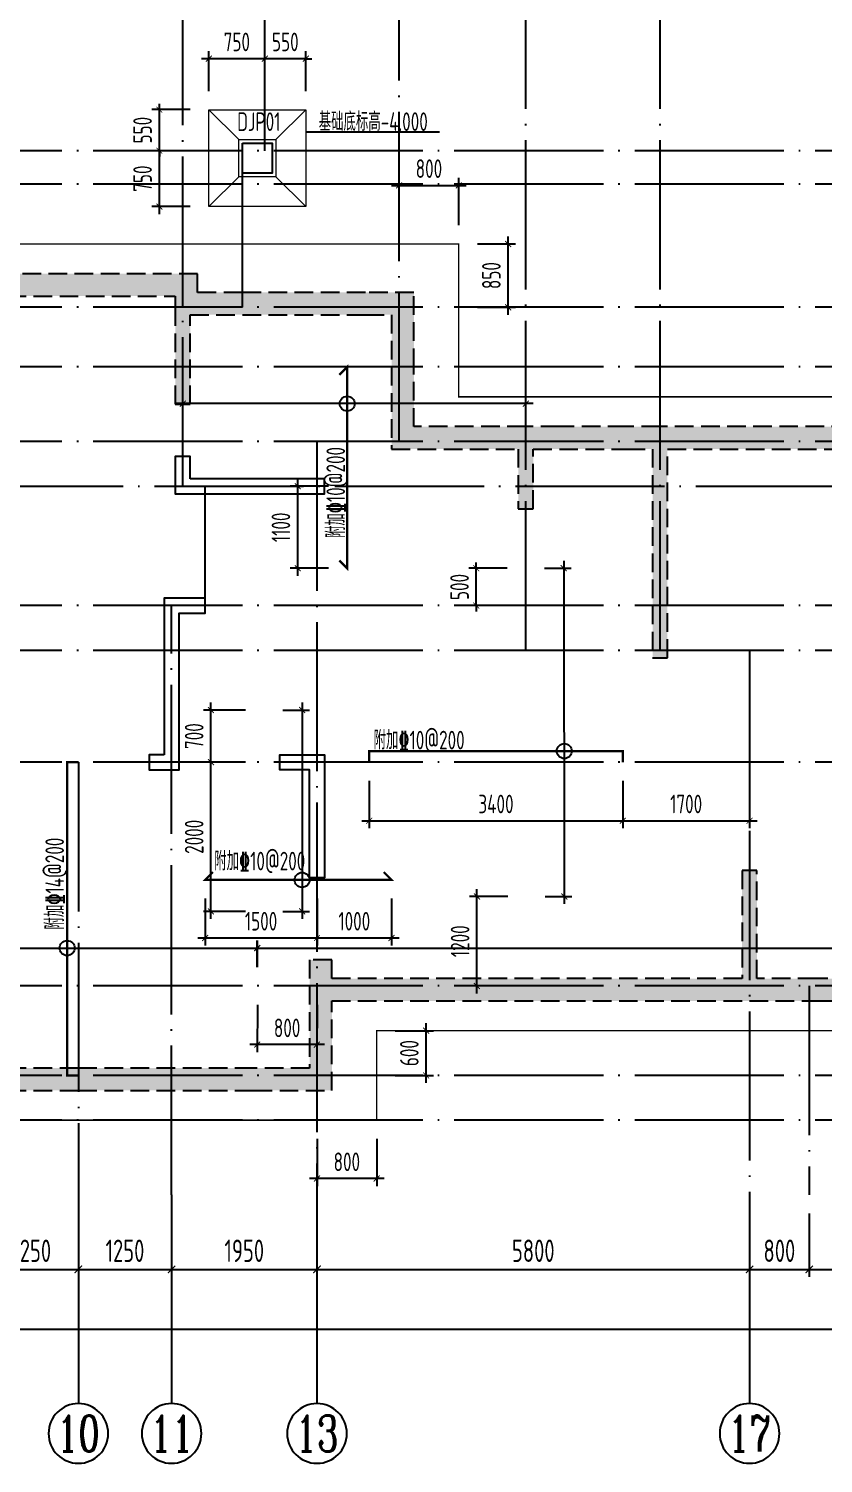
# Model space of a CAD drawing. Extents: x -668857 to 154266, y -275694 to 291306.
# Drawn here: x -414242 to -403587, y 195067 to 214303 of the extents above; entities that cross this region are included whole.
import ezdxf
from ezdxf.enums import TextEntityAlignment as Align

# ---------------------------------------------------------------- set-up
doc = ezdxf.new("R2010")
doc.units = 0
doc.header["$LTSCALE"] = 1000
doc.linetypes.add('DASH', pattern=[0.35, 0.25, -0.1])
doc.linetypes.add('DOTE', pattern=[2.42, 2, -0.2, 0.02, -0.2])
doc.layers.get('0').update_dxf_attribs({"linetype": 'CONTINUOUS'})
doc.layers.get('DEFPOINTS').update_dxf_attribs({"linetype": 'CONTINUOUS'})
for name, color, linetype in [('A-AXIS', 1, 'CONTINUOUS'), ('A-DOTE', 10, 'DOTE'), ('AXIS_NUM', 7, 'CONTINUOUS'), ('DIM_ELEV', 3, 'CONTINUOUS'), ('S-B板配筋', 6, 'CONTINUOUS'), ('S-B板配筋号', 7, 'CONTINUOUS'), ('S-J基础底板', 5, 'CONTINUOUS'), ('S-J基础底板标注', 3, 'CONTINUOUS'), ('S-Q墙填充', 252, 'CONTINUOUS'), ('S-Q墙实线', 6, 'CONTINUOUS'), ('S-Q墙虚线', 6, 'DASH'), ('S-Y一般标注', 3, 'CONTINUOUS'), ('独立基础', 2, 'CONTINUOUS')]:
    doc.layers.add(name, color=color, linetype=linetype)
doc.layers.add('独基集中标注', color=7, linetype='CONTINUOUS', lineweight=18)
doc.styles.add('TSSD_Axis', font='complex.shx', dxfattribs={"width": 0.7, "bigfont": 'hztxt.shx'})
doc.styles.add('TSSD_DIMENSION', font='Tssdeng.shx', dxfattribs={"width": 0.7, "bigfont": 'tssdchn.shx'})
doc.styles.add('TSSD_REIN', font='tssdeng.shx', dxfattribs={"width": 0.7, "height": 300, "bigfont": 'tssdchn.shx'})
doc.styles.add('样式 1', font='yjkeng.shx', dxfattribs={"width": 0.7, "height": 250, "bigfont": 'yjkchn.shx'})
doc.dimstyles.new('TSSD_100_100', dxfattribs={"dimtxt": 300, "dimasz": 100, "dimexe": 100, "dimexo": 250, "dimgap": 100, "dimtad": 1, "dimdec": 0, "dimzin": 0, "dimdsep": 46, "dimtxsty": 'TSSD_DIMENSION', "dimblk": 'ARCHTICK', "dimcen": 0, "dimdle": 100, "dimclrt": 7, "dimadec": 0, "dimazin": 0, "dimtfac": 1, "dimtdec": 0, "dimtix": 1, "dimtmove": 2, "dimatfit": 3, "dimldrblk": 'ARCHTICK', "dimfxl": 0, "dimtolj": 1, "dimtzin": 0, "dimarcsym": 0})
doc.dimstyles.new('TSSD_100_100$0', dxfattribs={"dimtxt": 300, "dimasz": 80, "dimexe": 100, "dimexo": 250, "dimgap": 100, "dimtad": 1, "dimdec": 0, "dimzin": 0, "dimdsep": 46, "dimtxsty": 'TSSD_DIMENSION', "dimblk": 'ARCHTICK', "dimcen": 0, "dimdle": 100, "dimclrd": 3, "dimclre": 3, "dimclrt": 7, "dimadec": 0, "dimazin": 0, "dimtfac": 1, "dimtdec": 0, "dimtix": 1, "dimtmove": 2, "dimatfit": 3, "dimldrblk": 'ARCHTICK', "dimfxl": 0, "dimtolj": 1, "dimtzin": 0, "dimarcsym": 0})

# ---------------------------------------------------------------- blocks, each defined once
blk = doc.blocks.new('_ArchTick')
at = {"color": 0, "linetype": 'ByBlock', "const_width": 0.15}
blk.add_lwpolyline([(-0.5, -0.5), (0.5, 0.5)], dxfattribs=at)
blk = doc.blocks.new('*D810')
at = {"layer": 'DEFPOINTS', "color": 0}
for p in [(-411826, 213900), (-411826, 213217), (-411076, 213217)]:
    blk.add_point(p, dxfattribs=at)
at = {"layer": 'S-J基础底板标注', "color": 3, "lineweight": -2}
for p, q in [((-411826, 213467), (-411826, 214000)), ((-411076, 213467), (-411076, 214000)), ((-410976, 213900), (-411926, 213900))]:
    blk.add_line(p, q, dxfattribs=at)
at = {"layer": 'S-J基础底板标注', "color": 3, "lineweight": -2, "xscale": 80, "yscale": 80, "zscale": 80}
for p, rotation in [((-411826, 213900), 180.0000007111062), ((-411076, 213900), 7.111062139131262e-07)]:
    blk.add_blockref('_ArchTick', p, dxfattribs=dict(at, rotation=rotation))
at = {"layer": 'S-J基础底板标注', "color": 7, "insert": (-411451, 214125), "char_height": 250, "attachment_point": 5, "rotation": 0, "style": 'TSSD_DIMENSION'}
blk.add_mtext('\\A1;750', dxfattribs=at)
blk = doc.blocks.new('*D811')
at = {"layer": 'DEFPOINTS', "color": 0}
for p in [(-411076, 213900), (-411076, 213217), (-410526, 213217)]:
    blk.add_point(p, dxfattribs=at)
at = {"layer": 'S-J基础底板标注', "color": 3, "lineweight": -2}
for p, q in [((-411076, 213467), (-411076, 214000)), ((-410526, 213467), (-410526, 214000)), ((-411076, 213900), (-411156, 213900)), ((-410526, 213900), (-411076, 213900)), ((-410526, 213900), (-410446, 213900))]:
    blk.add_line(p, q, dxfattribs=at)
at = {"layer": 'S-J基础底板标注', "color": 3, "lineweight": -2, "xscale": 80, "yscale": 80, "zscale": 80}
for p, rotation in [((-411076, 213900), 1.747386971332075e-06), ((-410526, 213900), 180.000001747387)]:
    blk.add_blockref('_ArchTick', p, dxfattribs=dict(at, rotation=rotation))
at = {"layer": 'S-J基础底板标注', "color": 7, "insert": (-410801, 214125), "char_height": 250, "attachment_point": 5, "rotation": 0, "style": 'TSSD_DIMENSION'}
blk.add_mtext('\\A1;550', dxfattribs=at)
blk = doc.blocks.new('*D896')
at = {"layer": 'DEFPOINTS', "color": 0, "ltscale": 0.5}
for p in [(-390976, 201975), (-411176, 201467), (-390976, 201467)]:
    blk.add_point(p, dxfattribs=at)
at = {"layer": 'S-J基础底板标注', "color": 3, "lineweight": -2, "ltscale": 0.5}
for p, q in [((-411176, 201717), (-411176, 202075)), ((-390976, 201717), (-390976, 202075)), ((-411276, 201975), (-390876, 201975))]:
    blk.add_line(p, q, dxfattribs=at)
at = {"layer": 'S-J基础底板标注', "color": 3, "lineweight": -2, "ltscale": 0.5, "xscale": 80, "yscale": 80, "zscale": 80, "rotation": 180}
blk.add_blockref('_ArchTick', (-411176, 201975), dxfattribs=at)
at = {"layer": 'S-J基础底板标注', "color": 3, "lineweight": -2, "ltscale": 0.5, "xscale": 80, "yscale": 80, "zscale": 80}
blk.add_blockref('_ArchTick', (-390976, 201975), dxfattribs=at)
blk = doc.blocks.new('*D897')
at = {"layer": 'DEFPOINTS', "color": 0, "ltscale": 0.5}
for p in [(-411179, 201975), (-415976, 201467), (-411179, 201467)]:
    blk.add_point(p, dxfattribs=at)
at = {"layer": 'S-J基础底板标注', "color": 3, "lineweight": -2, "ltscale": 0.5}
for p, q in [((-415976, 201717), (-415976, 202075)), ((-411179, 201717), (-411179, 202075)), ((-416076, 201975), (-411079, 201975))]:
    blk.add_line(p, q, dxfattribs=at)
at = {"layer": 'S-J基础底板标注', "color": 3, "lineweight": -2, "ltscale": 0.5, "xscale": 80, "yscale": 80, "zscale": 80, "rotation": 180}
blk.add_blockref('_ArchTick', (-415976, 201975), dxfattribs=at)
at = {"layer": 'S-J基础底板标注', "color": 3, "lineweight": -2, "ltscale": 0.5, "xscale": 80, "yscale": 80, "zscale": 80}
blk.add_blockref('_ArchTick', (-411179, 201975), dxfattribs=at)
blk = doc.blocks.new('*D831')
at = {"layer": 'DEFPOINTS', "color": 0}
for p in [(-410376, 199667), (-409576, 199667), (-410376, 198884)]:
    blk.add_point(p, dxfattribs=at)
at = {"layer": 'S-J基础底板标注', "color": 3, "lineweight": -2}
for p, q in [((-410376, 199417), (-410376, 198784)), ((-409576, 199417), (-409576, 198784)), ((-409476, 198884), (-410476, 198884))]:
    blk.add_line(p, q, dxfattribs=at)
at = {"layer": 'S-J基础底板标注', "color": 3, "lineweight": -2, "xscale": 80, "yscale": 80, "zscale": 80}
for p, rotation in [((-410376, 198884), 179.9997067450899), ((-409576, 198884), 359.99970674509)]:
    blk.add_blockref('_ArchTick', p, dxfattribs=dict(at, rotation=rotation))
at = {"layer": 'S-J基础底板标注', "color": 7, "insert": (-409976, 199109), "char_height": 250, "attachment_point": 5, "rotation": 359.9997, "style": 'TSSD_DIMENSION'}
blk.add_mtext('\\A1;800', dxfattribs=at)
blk = doc.blocks.new('*D899')
at = {"layer": 'DEFPOINTS', "color": 0, "ltscale": 0.5}
for p in [(-412176, 209275), (-412176, 208767), (-407576, 208767)]:
    blk.add_point(p, dxfattribs=at)
at = {"layer": 'S-J基础底板标注', "color": 3, "lineweight": -2, "ltscale": 0.5}
for p, q in [((-412176, 209017), (-412176, 209375)), ((-407576, 209017), (-407576, 209375)), ((-407476, 209275), (-412276, 209275))]:
    blk.add_line(p, q, dxfattribs=at)
at = {"layer": 'S-J基础底板标注', "color": 3, "lineweight": -2, "ltscale": 0.5, "xscale": 80, "yscale": 80, "zscale": 80}
for p, rotation in [((-412176, 209275), 179.9999957811141), ((-407576, 209275), 359.9999957811141)]:
    blk.add_blockref('_ArchTick', p, dxfattribs=dict(at, rotation=rotation))
blk = doc.blocks.new('*D833')
at = {"layer": 'DEFPOINTS', "color": 0}
for p in [(-412490, 213217), (-411826, 213217), (-411826, 212667)]:
    blk.add_point(p, dxfattribs=at)
at = {"layer": 'S-J基础底板标注', "color": 3, "lineweight": -2}
for p, q in [((-412076, 213217), (-412590, 213217)), ((-412490, 213217), (-412490, 213297)), ((-412490, 212667), (-412490, 213217)), ((-412076, 212667), (-412590, 212667)), ((-412490, 212667), (-412490, 212587))]:
    blk.add_line(p, q, dxfattribs=at)
at = {"layer": 'S-J基础底板标注', "color": 3, "lineweight": -2, "xscale": 80, "yscale": 80, "zscale": 80}
for p, rotation in [((-412490, 213217), 270), ((-412490, 212667), 90)]:
    blk.add_blockref('_ArchTick', p, dxfattribs=dict(at, rotation=rotation))
at = {"layer": 'S-J基础底板标注', "color": 7, "insert": (-412715, 212942), "char_height": 250, "attachment_point": 5, "rotation": 90, "style": 'TSSD_DIMENSION'}
blk.add_mtext('\\A1;550', dxfattribs=at)
blk = doc.blocks.new('*D834')
at = {"layer": 'DEFPOINTS', "color": 0}
for p in [(-412490, 212667), (-411826, 212667), (-411826, 211917)]:
    blk.add_point(p, dxfattribs=at)
at = {"layer": 'S-J基础底板标注', "color": 3, "lineweight": -2}
for p, q in [((-412490, 211817), (-412490, 212767)), ((-412076, 212667), (-412590, 212667)), ((-412076, 211917), (-412590, 211917))]:
    blk.add_line(p, q, dxfattribs=at)
at = {"layer": 'S-J基础底板标注', "color": 3, "lineweight": -2, "xscale": 80, "yscale": 80, "zscale": 80}
for p, rotation in [((-412490, 212667), 90), ((-412490, 211917), 270)]:
    blk.add_blockref('_ArchTick', p, dxfattribs=dict(at, rotation=rotation))
at = {"layer": 'S-J基础底板标注', "color": 7, "insert": (-412715, 212292), "char_height": 250, "attachment_point": 5, "rotation": 90, "style": 'TSSD_DIMENSION'}
blk.add_mtext('\\A1;750', dxfattribs=at)
blk = doc.blocks.new('*D900')
at = {"layer": 'DEFPOINTS', "color": 0, "ltscale": 0.5}
for p in [(-407576, 207067), (-407568, 202667), (-407060, 202667)]:
    blk.add_point(p, dxfattribs=at)
at = {"layer": 'S-J基础底板标注', "color": 3, "lineweight": -2, "ltscale": 0.5}
for p, q in [((-407326, 207068), (-406968, 207068)), ((-407068, 207168), (-407060, 202567)), ((-407318, 202667), (-406960, 202668))]:
    blk.add_line(p, q, dxfattribs=at)
at = {"layer": 'S-J基础底板标注', "color": 3, "lineweight": -2, "ltscale": 0.5, "xscale": 80, "yscale": 80, "zscale": 80}
for p, rotation in [((-407068, 207068), 90.10320075074368), ((-407060, 202667), 270.1032007507437)]:
    blk.add_blockref('_ArchTick', p, dxfattribs=dict(at, rotation=rotation))
blk = doc.blocks.new('*D852')
at = {"layer": 'DEFPOINTS', "color": 0}
for p in [(-408232, 202667), (-407568, 202667), (-407568, 201467)]:
    blk.add_point(p, dxfattribs=at)
at = {"layer": 'S-J基础底板标注', "color": 3, "lineweight": -2}
for p, q in [((-408232, 201367), (-408232, 202767)), ((-407818, 202667), (-408332, 202667)), ((-407818, 201467), (-408332, 201467))]:
    blk.add_line(p, q, dxfattribs=at)
at = {"layer": 'S-J基础底板标注', "color": 3, "lineweight": -2, "xscale": 80, "yscale": 80, "zscale": 80}
for p, rotation in [((-408232, 202667), 90), ((-408232, 201467), 270)]:
    blk.add_blockref('_ArchTick', p, dxfattribs=dict(at, rotation=rotation))
at = {"layer": 'S-J基础底板标注', "color": 7, "insert": (-408457, 202067), "char_height": 250, "attachment_point": 5, "rotation": 90, "style": 'TSSD_DIMENSION'}
blk.add_mtext('\\A1;1200', dxfattribs=at)
blk = doc.blocks.new('*D853')
at = {"layer": 'DEFPOINTS', "color": 0}
for p in [(-409676, 204467), (-406276, 204467), (-406276, 203682)]:
    blk.add_point(p, dxfattribs=at)
at = {"layer": 'S-J基础底板标注', "color": 3, "lineweight": -2}
for p, q in [((-409676, 204217), (-409676, 203582)), ((-406276, 204217), (-406276, 203582)), ((-409776, 203682), (-406176, 203682))]:
    blk.add_line(p, q, dxfattribs=at)
at = {"layer": 'S-J基础底板标注', "color": 3, "lineweight": -2, "xscale": 80, "yscale": 80, "zscale": 80, "rotation": 180}
blk.add_blockref('_ArchTick', (-409676, 203682), dxfattribs=at)
at = {"layer": 'S-J基础底板标注', "color": 3, "lineweight": -2, "xscale": 80, "yscale": 80, "zscale": 80}
blk.add_blockref('_ArchTick', (-406276, 203682), dxfattribs=at)
at = {"layer": 'S-J基础底板标注', "color": 7, "insert": (-407976, 203907), "char_height": 250, "attachment_point": 5, "style": 'TSSD_DIMENSION'}
blk.add_mtext('\\A1;3400', dxfattribs=at)
blk = doc.blocks.new('*D854')
at = {"layer": 'DEFPOINTS', "color": 0}
for p in [(-408240, 207067), (-407576, 207067), (-407576, 206567)]:
    blk.add_point(p, dxfattribs=at)
at = {"layer": 'S-J基础底板标注', "color": 3, "lineweight": -2}
for p, q in [((-407826, 207067), (-408340, 207067)), ((-408240, 207067), (-408240, 207147)), ((-408240, 206567), (-408240, 207067)), ((-407826, 206567), (-408340, 206567)), ((-408240, 206567), (-408240, 206487))]:
    blk.add_line(p, q, dxfattribs=at)
at = {"layer": 'S-J基础底板标注', "color": 3, "lineweight": -2, "xscale": 80, "yscale": 80, "zscale": 80}
for p, rotation in [((-408240, 207067), 270), ((-408240, 206567), 90)]:
    blk.add_blockref('_ArchTick', p, dxfattribs=dict(at, rotation=rotation))
at = {"layer": 'S-J基础底板标注', "color": 7, "insert": (-408465, 206817), "char_height": 250, "attachment_point": 5, "rotation": 90, "style": 'TSSD_DIMENSION'}
blk.add_mtext('\\A1;500', dxfattribs=at)
blk = doc.blocks.new('*D860')
at = {"layer": 'DEFPOINTS', "color": 0}
for p in [(-411176, 201465), (-410376, 201465), (-411177, 200681)]:
    blk.add_point(p, dxfattribs=at)
at = {"layer": 'S-J基础底板标注', "color": 3, "lineweight": -2}
for p, q in [((-411176, 201215), (-411177, 200581)), ((-410376, 201215), (-410377, 200580)), ((-410277, 200680), (-411277, 200681))]:
    blk.add_line(p, q, dxfattribs=at)
at = {"layer": 'S-J基础底板标注', "color": 3, "lineweight": -2, "xscale": 80, "yscale": 80, "zscale": 80}
for p, rotation in [((-411177, 200681), 179.9537637237305), ((-410377, 200680), 359.9537637237305)]:
    blk.add_blockref('_ArchTick', p, dxfattribs=dict(at, rotation=rotation))
at = {"layer": 'S-J基础底板标注', "color": 7, "insert": (-410777, 200905), "char_height": 250, "attachment_point": 5, "rotation": 359.9538, "style": 'TSSD_DIMENSION'}
blk.add_mtext('\\A1;800', dxfattribs=at)
blk = doc.blocks.new('*D904')
at = {"layer": 'DEFPOINTS', "color": 0, "ltscale": 0.5}
for p in [(-411084, 205167), (-411084, 202467), (-410576, 202467)]:
    blk.add_point(p, dxfattribs=at)
at = {"layer": 'S-J基础底板标注', "color": 3, "lineweight": -2, "ltscale": 0.5}
for p, q in [((-410576, 205267), (-410576, 202367)), ((-410834, 205167), (-410476, 205167)), ((-410834, 202467), (-410476, 202467))]:
    blk.add_line(p, q, dxfattribs=at)
at = {"layer": 'S-J基础底板标注', "color": 3, "lineweight": -2, "ltscale": 0.5, "xscale": 80, "yscale": 80, "zscale": 80}
for p, rotation in [((-410576, 205167), 90), ((-410576, 202467), 270)]:
    blk.add_blockref('_ArchTick', p, dxfattribs=dict(at, rotation=rotation))
blk = doc.blocks.new('*D866')
at = {"layer": 'DEFPOINTS', "color": 0}
for p in [(-410376, 202889), (-409376, 202889), (-410376, 202110)]:
    blk.add_point(p, dxfattribs=at)
at = {"layer": 'S-J基础底板标注', "color": 3, "lineweight": -2}
for p, q in [((-410376, 202639), (-410376, 202010)), ((-409376, 202639), (-409376, 202010)), ((-409276, 202110), (-410476, 202110))]:
    blk.add_line(p, q, dxfattribs=at)
at = {"layer": 'S-J基础底板标注', "color": 3, "lineweight": -2, "xscale": 80, "yscale": 80, "zscale": 80, "rotation": 180}
blk.add_blockref('_ArchTick', (-410376, 202110), dxfattribs=at)
at = {"layer": 'S-J基础底板标注', "color": 3, "lineweight": -2, "xscale": 80, "yscale": 80, "zscale": 80}
blk.add_blockref('_ArchTick', (-409376, 202110), dxfattribs=at)
at = {"layer": 'S-J基础底板标注', "color": 7, "insert": (-409876, 202335), "char_height": 250, "attachment_point": 5, "style": 'TSSD_DIMENSION'}
blk.add_mtext('\\A1;1000', dxfattribs=at)
blk = doc.blocks.new('*D867')
at = {"layer": 'DEFPOINTS', "color": 0}
for p in [(-411798, 204467), (-411084, 204467), (-411085, 202467)]:
    blk.add_point(p, dxfattribs=at)
at = {"layer": 'S-J基础底板标注', "color": 3, "lineweight": -2}
for p, q in [((-411798, 202367), (-411798, 204567)), ((-411334, 204467), (-411898, 204467)), ((-411335, 202467), (-411898, 202467))]:
    blk.add_line(p, q, dxfattribs=at)
at = {"layer": 'S-J基础底板标注', "color": 3, "lineweight": -2, "xscale": 80, "yscale": 80, "zscale": 80}
for p, rotation in [((-411798, 204467), 89.98820374646186), ((-411798, 202467), 269.9882037464619)]:
    blk.add_blockref('_ArchTick', p, dxfattribs=dict(at, rotation=rotation))
at = {"layer": 'S-J基础底板标注', "color": 7, "insert": (-412023, 203467), "char_height": 250, "attachment_point": 5, "rotation": 89.9882, "style": 'TSSD_DIMENSION'}
blk.add_mtext('\\A1;2000', dxfattribs=at)
blk = doc.blocks.new('*D118')
at = {"layer": 'DEFPOINTS', "color": 0}
for p in [(18350, 3600), (20300, 3600), (20300, 2600)]:
    blk.add_point(p, dxfattribs=at)
at = {"layer": 'S-Y一般标注', "color": 0, "lineweight": -2}
for p, q in [((18350, 3350), (18350, 2500)), ((20300, 3350), (20300, 2500)), ((18250, 2600), (20400, 2600))]:
    blk.add_line(p, q, dxfattribs=at)
at = {"layer": 'S-Y一般标注', "color": 0, "lineweight": -2, "xscale": 100, "yscale": 100, "zscale": 100, "rotation": 180}
blk.add_blockref('_ArchTick', (18350, 2600), dxfattribs=at)
at = {"layer": 'S-Y一般标注', "color": 0, "lineweight": -2, "xscale": 100, "yscale": 100, "zscale": 100}
blk.add_blockref('_ArchTick', (20300, 2600), dxfattribs=at)
at = {"layer": 'S-Y一般标注', "color": 7, "insert": (19325, 2850), "char_height": 300, "attachment_point": 5, "style": 'TSSD_DIMENSION'}
blk.add_mtext('\\A1;1950', dxfattribs=at)
blk = doc.blocks.new('ts_axno')
at = {"color": 0, "linetype": 'ByBlock', "lineweight": -2}
blk.add_circle((0, 0), 0.5, dxfattribs=at)
at = {"color": 0, "linetype": 'ByBlock', "lineweight": -2, "style": 'TSSD_Axis', "width": 0.7}
blk.add_attdef('A', text='', height=0.6, dxfattribs=at).set_placement((0, 0), align=Align.MIDDLE_CENTER)
blk = doc.blocks.new('*D119')
at = {"layer": 'DEFPOINTS', "color": 0}
for p in [(20300, 3600), (26100, 3600), (26100, 2600)]:
    blk.add_point(p, dxfattribs=at)
at = {"layer": 'S-Y一般标注', "color": 0, "lineweight": -2}
for p, q in [((20300, 3350), (20300, 2500)), ((26100, 3350), (26100, 2500)), ((20200, 2600), (26200, 2600))]:
    blk.add_line(p, q, dxfattribs=at)
at = {"layer": 'S-Y一般标注', "color": 0, "lineweight": -2, "xscale": 100, "yscale": 100, "zscale": 100, "rotation": 180}
blk.add_blockref('_ArchTick', (20300, 2600), dxfattribs=at)
at = {"layer": 'S-Y一般标注', "color": 0, "lineweight": -2, "xscale": 100, "yscale": 100, "zscale": 100}
blk.add_blockref('_ArchTick', (26100, 2600), dxfattribs=at)
at = {"layer": 'S-Y一般标注', "color": 7, "insert": (23200, 2850), "char_height": 300, "attachment_point": 5, "style": 'TSSD_DIMENSION'}
blk.add_mtext('\\A1;5800', dxfattribs=at)
blk = doc.blocks.new('*D120')
at = {"layer": 'DEFPOINTS', "color": 0}
for p in [(26100, 3600), (26900, 3600), (26900, 2600)]:
    blk.add_point(p, dxfattribs=at)
at = {"layer": 'S-Y一般标注', "color": 0, "lineweight": -2}
for p, q in [((26100, 3350), (26100, 2500)), ((26900, 3350), (26900, 2500)), ((26000, 2600), (27000, 2600))]:
    blk.add_line(p, q, dxfattribs=at)
at = {"layer": 'S-Y一般标注', "color": 0, "lineweight": -2, "xscale": 100, "yscale": 100, "zscale": 100, "rotation": 180}
blk.add_blockref('_ArchTick', (26100, 2600), dxfattribs=at)
at = {"layer": 'S-Y一般标注', "color": 0, "lineweight": -2, "xscale": 100, "yscale": 100, "zscale": 100}
blk.add_blockref('_ArchTick', (26900, 2600), dxfattribs=at)
at = {"layer": 'S-Y一般标注', "color": 7, "insert": (26500, 2850), "char_height": 300, "attachment_point": 5, "style": 'TSSD_DIMENSION'}
blk.add_mtext('\\A1;800', dxfattribs=at)
blk = doc.blocks.new('*D121')
at = {"layer": 'DEFPOINTS', "color": 0}
for p in [(26900, 3600), (29600, 3600), (29600, 2600)]:
    blk.add_point(p, dxfattribs=at)
at = {"layer": 'S-Y一般标注', "color": 0, "lineweight": -2}
for p, q in [((26900, 3350), (26900, 2500)), ((29600, 3350), (29600, 2500)), ((26800, 2600), (29700, 2600))]:
    blk.add_line(p, q, dxfattribs=at)
at = {"layer": 'S-Y一般标注', "color": 0, "lineweight": -2, "xscale": 100, "yscale": 100, "zscale": 100, "rotation": 180}
blk.add_blockref('_ArchTick', (26900, 2600), dxfattribs=at)
at = {"layer": 'S-Y一般标注', "color": 0, "lineweight": -2, "xscale": 100, "yscale": 100, "zscale": 100}
blk.add_blockref('_ArchTick', (29600, 2600), dxfattribs=at)
at = {"layer": 'S-Y一般标注', "color": 7, "insert": (28250, 2850), "char_height": 300, "attachment_point": 5, "style": 'TSSD_DIMENSION'}
blk.add_mtext('\\A1;2700', dxfattribs=at)
blk = doc.blocks.new('*D128')
at = {"layer": 'DEFPOINTS', "color": 0}
for p in [(4600, 3600), (54600, 3600), (54600, 1800)]:
    blk.add_point(p, dxfattribs=at)
at = {"layer": 'S-Y一般标注', "color": 0, "lineweight": -2}
for p, q in [((4600, 3350), (4600, 1700)), ((54600, 3350), (54600, 1700)), ((4500, 1800), (54700, 1800))]:
    blk.add_line(p, q, dxfattribs=at)
at = {"layer": 'S-Y一般标注', "color": 0, "lineweight": -2, "xscale": 100, "yscale": 100, "zscale": 100, "rotation": 180}
blk.add_blockref('_ArchTick', (4600, 1800), dxfattribs=at)
at = {"layer": 'S-Y一般标注', "color": 0, "lineweight": -2, "xscale": 100, "yscale": 100, "zscale": 100}
blk.add_blockref('_ArchTick', (54600, 1800), dxfattribs=at)
at = {"layer": 'S-Y一般标注', "color": 7, "insert": (29600, 2050), "char_height": 300, "attachment_point": 5, "style": 'TSSD_DIMENSION'}
blk.add_mtext('\\A1;50000', dxfattribs=at)
blk = doc.blocks.new('*D147')
at = {"layer": 'DEFPOINTS', "color": 0}
for p in [(15850, 3600), (17100, 3600), (17100, 2600)]:
    blk.add_point(p, dxfattribs=at)
at = {"layer": 'S-Y一般标注', "color": 0, "lineweight": -2}
for p, q in [((15850, 3350), (15850, 2500)), ((17100, 3350), (17100, 2500)), ((15750, 2600), (17200, 2600))]:
    blk.add_line(p, q, dxfattribs=at)
at = {"layer": 'S-Y一般标注', "color": 0, "lineweight": -2, "xscale": 100, "yscale": 100, "zscale": 100, "rotation": 180}
blk.add_blockref('_ArchTick', (15850, 2600), dxfattribs=at)
at = {"layer": 'S-Y一般标注', "color": 0, "lineweight": -2, "xscale": 100, "yscale": 100, "zscale": 100}
blk.add_blockref('_ArchTick', (17100, 2600), dxfattribs=at)
at = {"layer": 'S-Y一般标注', "color": 7, "insert": (16475, 2850), "char_height": 300, "attachment_point": 5, "style": 'TSSD_DIMENSION'}
blk.add_mtext('\\A1;1250', dxfattribs=at)
blk = doc.blocks.new('*D148')
at = {"layer": 'DEFPOINTS', "color": 0}
for p in [(17100, 3600), (18350, 3600), (18350, 2600)]:
    blk.add_point(p, dxfattribs=at)
at = {"layer": 'S-Y一般标注', "color": 0, "lineweight": -2}
for p, q in [((17100, 3350), (17100, 2500)), ((18350, 3350), (18350, 2500)), ((17000, 2600), (18450, 2600))]:
    blk.add_line(p, q, dxfattribs=at)
at = {"layer": 'S-Y一般标注', "color": 0, "lineweight": -2, "xscale": 100, "yscale": 100, "zscale": 100, "rotation": 180}
blk.add_blockref('_ArchTick', (17100, 2600), dxfattribs=at)
at = {"layer": 'S-Y一般标注', "color": 0, "lineweight": -2, "xscale": 100, "yscale": 100, "zscale": 100}
blk.add_blockref('_ArchTick', (18350, 2600), dxfattribs=at)
at = {"layer": 'S-Y一般标注', "color": 7, "insert": (17725, 2850), "char_height": 300, "attachment_point": 5, "style": 'TSSD_DIMENSION'}
blk.add_mtext('\\A1;1250', dxfattribs=at)
blk = doc.blocks.new('*D884')
at = {"layer": 'DEFPOINTS', "color": 0}
for p in [(-408475, 212201), (-409276, 211418), (-408476, 211417)]:
    blk.add_point(p, dxfattribs=at)
at = {"layer": 'S-J基础底板标注', "color": 3, "lineweight": -2}
for p, q in [((-409375, 212202), (-408375, 212200)), ((-409276, 211668), (-409275, 212301)), ((-408476, 211667), (-408475, 212301))]:
    blk.add_line(p, q, dxfattribs=at)
at = {"layer": 'S-J基础底板标注', "color": 3, "lineweight": -2, "xscale": 80, "yscale": 80, "zscale": 80}
for p, rotation in [((-409275, 212201), 179.9317860526091), ((-408475, 212201), 359.9317860526091)]:
    blk.add_blockref('_ArchTick', p, dxfattribs=dict(at, rotation=rotation))
at = {"layer": 'S-J基础底板标注', "color": 7, "insert": (-408875, 212426), "char_height": 250, "attachment_point": 5, "rotation": 359.9318, "style": 'TSSD_DIMENSION'}
blk.add_mtext('\\A1;800', dxfattribs=at)
blk = doc.blocks.new('*D885')
at = {"layer": 'DEFPOINTS', "color": 0}
for p in [(-408476, 211417), (-407813, 211417), (-408476, 210567)]:
    blk.add_point(p, dxfattribs=at)
at = {"layer": 'S-J基础底板标注', "color": 3, "lineweight": -2}
for p, q in [((-408226, 211417), (-407713, 211417)), ((-407813, 210467), (-407813, 211517)), ((-408226, 210567), (-407713, 210567))]:
    blk.add_line(p, q, dxfattribs=at)
at = {"layer": 'S-J基础底板标注', "color": 3, "lineweight": -2, "xscale": 80, "yscale": 80, "zscale": 80}
for p, rotation in [((-407813, 211417), 90), ((-407813, 210567), 270)]:
    blk.add_blockref('_ArchTick', p, dxfattribs=dict(at, rotation=rotation))
at = {"layer": 'S-J基础底板标注', "color": 7, "insert": (-408038, 210992), "char_height": 250, "attachment_point": 5, "rotation": 90, "style": 'TSSD_DIMENSION'}
blk.add_mtext('\\A1;850', dxfattribs=at)
blk = doc.blocks.new('*D890')
at = {"layer": 'DEFPOINTS', "color": 0}
for p in [(-410635, 208167), (-409971, 208167), (-409971, 207067)]:
    blk.add_point(p, dxfattribs=at)
at = {"layer": 'S-J基础底板标注', "color": 3, "lineweight": -2}
for p, q in [((-410221, 208167), (-410735, 208167)), ((-410635, 206967), (-410635, 208267)), ((-410221, 207067), (-410735, 207067))]:
    blk.add_line(p, q, dxfattribs=at)
at = {"layer": 'S-J基础底板标注', "color": 3, "lineweight": -2, "xscale": 80, "yscale": 80, "zscale": 80}
for p, rotation in [((-410635, 208167), 89.99869456061482), ((-410635, 207067), 269.9986945606148)]:
    blk.add_blockref('_ArchTick', p, dxfattribs=dict(at, rotation=rotation))
at = {"layer": 'S-J基础底板标注', "color": 7, "insert": (-410860, 207617), "char_height": 250, "attachment_point": 5, "rotation": 89.9987, "style": 'TSSD_DIMENSION'}
blk.add_mtext('\\A1;1100', dxfattribs=at)
blk = doc.blocks.new('*D507')
at = {"layer": 'DEFPOINTS', "color": 0}
for p in [(-409576, 200867), (-408913, 200867), (-409576, 200267)]:
    blk.add_point(p, dxfattribs=at)
at = {"layer": 'S-J基础底板标注', "color": 3, "lineweight": -2}
for p, q in [((-409326, 200867), (-408813, 200867)), ((-408913, 200167), (-408913, 200967)), ((-409326, 200267), (-408813, 200267))]:
    blk.add_line(p, q, dxfattribs=at)
at = {"layer": 'S-J基础底板标注', "color": 3, "lineweight": -2, "xscale": 80, "yscale": 80, "zscale": 80}
for p, rotation in [((-408913, 200867), 90), ((-408913, 200267), 270)]:
    blk.add_blockref('_ArchTick', p, dxfattribs=dict(at, rotation=rotation))
at = {"layer": 'S-J基础底板标注', "color": 7, "insert": (-409138, 200567), "char_height": 250, "attachment_point": 5, "rotation": 90, "style": 'TSSD_DIMENSION'}
blk.add_mtext('\\A1;600', dxfattribs=at)
blk = doc.blocks.new('*D515')
at = {"layer": 'DEFPOINTS', "color": 0}
for p in [(-406276, 204467), (-404576, 204467), (-404576, 203682)]:
    blk.add_point(p, dxfattribs=at)
at = {"layer": 'S-J基础底板标注', "color": 3, "lineweight": -2}
for p, q in [((-406276, 204217), (-406276, 203582)), ((-404576, 204217), (-404576, 203582)), ((-406376, 203682), (-404476, 203682))]:
    blk.add_line(p, q, dxfattribs=at)
at = {"layer": 'S-J基础底板标注', "color": 3, "lineweight": -2, "xscale": 80, "yscale": 80, "zscale": 80, "rotation": 180}
blk.add_blockref('_ArchTick', (-406276, 203682), dxfattribs=at)
at = {"layer": 'S-J基础底板标注', "color": 3, "lineweight": -2, "xscale": 80, "yscale": 80, "zscale": 80}
blk.add_blockref('_ArchTick', (-404576, 203682), dxfattribs=at)
at = {"layer": 'S-J基础底板标注', "color": 7, "insert": (-405426, 203907), "char_height": 250, "attachment_point": 5, "style": 'TSSD_DIMENSION'}
blk.add_mtext('\\A1;1700', dxfattribs=at)
blk = doc.blocks.new('*D516')
at = {"layer": 'DEFPOINTS', "color": 0}
for p in [(-411876, 202889), (-410376, 202889), (-411876, 202110)]:
    blk.add_point(p, dxfattribs=at)
at = {"layer": 'S-J基础底板标注', "color": 3, "lineweight": -2}
for p, q in [((-411876, 202639), (-411876, 202010)), ((-410376, 202639), (-410376, 202010)), ((-410276, 202110), (-411976, 202110))]:
    blk.add_line(p, q, dxfattribs=at)
at = {"layer": 'S-J基础底板标注', "color": 3, "lineweight": -2, "xscale": 80, "yscale": 80, "zscale": 80, "rotation": 180}
blk.add_blockref('_ArchTick', (-411876, 202110), dxfattribs=at)
at = {"layer": 'S-J基础底板标注', "color": 3, "lineweight": -2, "xscale": 80, "yscale": 80, "zscale": 80}
blk.add_blockref('_ArchTick', (-410376, 202110), dxfattribs=at)
at = {"layer": 'S-J基础底板标注', "color": 7, "insert": (-411126, 202335), "char_height": 250, "attachment_point": 5, "style": 'TSSD_DIMENSION'}
blk.add_mtext('\\A1;1500', dxfattribs=at)
blk = doc.blocks.new('*D517')
at = {"layer": 'DEFPOINTS', "color": 0}
for p in [(-411798, 205167), (-411084, 205167), (-411084, 204467)]:
    blk.add_point(p, dxfattribs=at)
at = {"layer": 'S-J基础底板标注', "color": 3, "lineweight": -2}
for p, q in [((-411798, 204367), (-411798, 205267)), ((-411334, 205167), (-411898, 205167)), ((-411334, 204467), (-411898, 204467))]:
    blk.add_line(p, q, dxfattribs=at)
at = {"layer": 'S-J基础底板标注', "color": 3, "lineweight": -2, "xscale": 80, "yscale": 80, "zscale": 80}
for p, rotation in [((-411798, 205167), 89.9882037464581), ((-411798, 204467), 269.9882037464581)]:
    blk.add_blockref('_ArchTick', p, dxfattribs=dict(at, rotation=rotation))
at = {"layer": 'S-J基础底板标注', "color": 7, "insert": (-412023, 204817), "char_height": 250, "attachment_point": 5, "rotation": 89.9882, "style": 'TSSD_DIMENSION'}
blk.add_mtext('\\A1;700', dxfattribs=at)
blk = doc.blocks.new('20210824.17211196')
at = {"layer": 'S-Q墙填充', "ltscale": 0.5}
h = blk.add_hatch(dxfattribs=at)
h.set_pattern_fill('ARMORED', color=252, scale=30, style=0)
h.set_pattern_definition([(50, (48278.55, 29260.87), (215.17805, -18.82564), [22.5, -247.5]), (355, (48278.55, 29260.87), (-41.6254, 225.65764), [18, -198]), (100.4514, (48296.48, 29259.3), (173.5528, 206.83186), [19.12206, -210.34263]), (46.1842, (48278.55, 29320.87), (320.1723, -49.6557), [33.75, -371.25]), (96.6356, (48305.23, 29316.73), (280.3988, 292.2354), [28.6831, -315.5139]), (351.1842, (48278.55, 29320.87), (280.3986, 292.2356), [27, -297]), (21, (48308.55, 29305.87), (179.07212, -120.78567), [22.5, -247.5]), (326, (48308.55, 29305.87), (72.9946, 217.545), [18, -198]), (71.4514, (48323.47, 29295.8), (252.0668, 96.75915), [19.12206, -210.34263]), (37.5, (48278.55, 29260.87), (3.647957, 99.868156), [0, -195.6, 0, -201, 0, -198.75]), (7.5, (48278.55, 29260.87), (78.92086, 118.32351), [0, -114.6, 0, -191.1, 0, -75.75]), (327.5, (48211.65, 29260.87), (160.14673, -6.76646), [0, -75, 0, -234, 0, -310.5]), (317.5, (48181.65, 29260.87), (174.95585, 30.0315), [0, -97.5, 0, -155.4, 0, -220.5]), (45, (48278.55, 29260.87), (-106.06602, 106.06602), [])])
h.paths.add_polyline_path([(147542, 66729), (145942, 66729), (145542, 66729), (142642, 66729), (142192, 66729), (141292, 66729), (140842, 66729), (139342, 66729), (139342, 67529), (139342, 68529), (138692, 68529), (137042, 68529), (136442, 68529), (136442, 68779), (133242, 68779), (133242, 68529), (132642, 68529), (131042, 68529), (130342, 68529), (130342, 67529), (130342, 66729), (117642, 66729), (117192, 66729), (116292, 66729), (115842, 66729), (114342, 66729), (114342, 67529), (114342, 68529), (113692, 68529), (112042, 68529), (111442, 68529), (111442, 68779), (108242, 68779), (108242, 68529), (107642, 68529), (106042, 68529), (105342, 68529), (105342, 67529), (105342, 66729), (97142, 66729), (97142, 63729), (97142, 61129), (97142, 59029), (99942, 59029), (106442, 59029), (106442, 57829), (107492, 57829), (109842, 57829), (112192, 57829), (113242, 57829), (113242, 59029), (118842, 59029), (119742, 59029), (122342, 59029), (124942, 59029), (125842, 59029), (131442, 59029), (131442, 57829), (132492, 57829), (134842, 57829), (137192, 57829), (138242, 57829), (138242, 59029), (143842, 59029), (144742, 59029), (147542, 59029)])
h.paths.add_polyline_path([(100942, 59329), (100942, 60779), (100742, 60779), (100742, 59329), (99942, 59329), (97442, 59329), (97442, 61129), (97442, 63629), (98142, 63629), (98142, 63829), (97442, 63829), (97442, 66429), (97842, 66429), (98742, 66429), (99042, 66429), (99042, 65779), (99242, 65779), (99242, 66429), (101942, 66429), (101942, 63629), (102142, 63629), (102142, 66429), (102492, 66429), (103392, 66429), (103742, 66429), (103742, 65629), (103942, 65629), (103942, 66429), (105642, 66429), (105642, 67529), (105642, 68229), (106042, 68229), (107642, 68229), (108342, 68229), (108342, 67029), (108542, 67029), (108542, 68329), (108542, 68479), (111142, 68479), (111142, 68329), (111142, 67029), (111342, 67029), (111342, 68229), (112042, 68229), (113692, 68229), (114042, 68229), (114042, 67529), (114042, 66429), (115742, 66429), (115742, 65629), (115942, 65629), (115942, 66429), (116292, 66429), (117192, 66429), (117542, 66429), (117542, 63629), (117742, 63629), (117742, 66429), (120442, 66429), (120442, 63629), (120642, 63629), (120642, 66429), (120942, 66429), (121942, 66429), (122242, 66429), (122242, 66429), (122442, 66429), (122442, 66429), (122742, 66429), (123742, 66429), (124042, 66429), (124042, 63629), (124242, 63629), (124242, 66429), (126942, 66429), (126942, 63629), (127142, 63629), (127142, 66429), (127492, 66429), (128392, 66429), (128742, 66429), (128742, 65629), (128942, 65629), (128942, 66429), (130642, 66429), (130642, 67529), (130642, 68229), (131042, 68229), (132642, 68229), (133342, 68229), (133342, 67029), (133542, 67029), (133542, 68479), (136142, 68479), (136142, 67029), (136342, 67029), (136342, 68229), (137042, 68229), (138692, 68229), (139042, 68229), (139042, 67529), (139042, 66429), (140742, 66429), (140742, 65629), (140942, 65629), (140942, 66429), (141292, 66429), (142192, 66429), (142542, 66429), (142542, 63629), (142742, 63629), (142742, 66429), (145442, 66429), (145442, 65779), (145642, 65779), (145642, 66429), (145942, 66429), (146842, 66429), (147242, 66429), (147242, 63829), (146542, 63829), (146542, 63629), (147242, 63629), (147242, 61129), (147242, 59329), (144742, 59329), (143942, 59329), (143942, 60779), (143742, 60779), (143742, 59329), (138242, 59329), (138242, 59579), (137942, 59579), (137942, 59229), (137942, 58129), (137192, 58129), (134842, 58129), (132492, 58129), (131742, 58129), (131742, 59229), (131742, 59579), (131442, 59579), (131442, 59329), (125942, 59329), (125942, 60779), (125742, 60779), (125742, 59329), (124942, 59329), (122342, 59329), (119742, 59329), (118942, 59329), (118942, 60779), (118742, 60779), (118742, 59329), (113242, 59329), (113242, 59579), (112942, 59579), (112942, 59229), (112942, 58129), (112192, 58129), (109842, 58129), (107492, 58129), (106742, 58129), (106742, 59229), (106742, 59579), (106442, 59579), (106442, 59329)], flags=16)
at = {"layer": 'S-Q墙实线'}
for points in [[(111342, 66029), (111342, 66329), (111142, 66329), (111142, 65829), (111542, 65829), (113142, 65829), (113142, 66029), (111542, 66029)], [(110992, 62329), (110792, 62329), (110792, 62129), (111192, 62129), (111192, 64229), (111542, 64229), (111542, 64429), (110992, 64429)], [(112942, 60679), (112942, 62129), (112542, 62129), (112542, 62329), (113142, 62329), (113142, 60679)]]:
    blk.add_lwpolyline(points, close=True, dxfattribs=at)
at = {"layer": 'S-Q墙虚线', "linetype": 'ByBlock'}
blk.add_lwpolyline([(112042, 70529), (112442, 70529), (112442, 70129), (112042, 70129)], close=True, dxfattribs=at)
at = {"layer": 'S-Q墙虚线', "color": 6}
for points in [[(136442, 68779), (133242, 68779), (133242, 68529), (132642, 68529), (131042, 68529), (130342, 68529), (130342, 67529), (130342, 66729), (117642, 66729), (117192, 66729), (116292, 66729), (115842, 66729), (114342, 66729), (114342, 67529), (114342, 68529), (113692, 68529), (112042, 68529), (111442, 68529), (111442, 68779), (108242, 68779)], [(107492, 57829), (109842, 57829), (112192, 57829), (113242, 57829), (113242, 59029), (118842, 59029), (119742, 59029), (122342, 59029), (124942, 59029), (125842, 59029), (131442, 59029), (131442, 57829), (132492, 57829), (134842, 57829)], [(108542, 68479), (111142, 68479), (111142, 68329), (111142, 67029), (111342, 67029), (111342, 68229), (112042, 68229), (113692, 68229), (114042, 68229), (114042, 67529), (114042, 66429), (115742, 66429), (115742, 65629), (115942, 65629), (115942, 66429), (116292, 66429), (117192, 66429), (117542, 66429), (117542, 63629), (117742, 63629), (117742, 66429), (120442, 66429)], [(122342, 59329), (119742, 59329), (118942, 59329), (118942, 60779), (118742, 60779), (118742, 59329), (113242, 59329), (113242, 59579), (112942, 59579), (112942, 59229), (112942, 58129), (112192, 58129), (109842, 58129), (107492, 58129)]]:
    blk.add_lwpolyline(points, dxfattribs=at)
blk = doc.blocks.new('20210726.16350016')
at = {"layer": 'A-AXIS'}
for p, q in [((17100, 3600), (17100, 800)), ((18350, 3600), (18350, 800)), ((20300, 3600), (20300, 800)), ((26100, 3600), (26100, 800))]:
    blk.add_line(p, q, dxfattribs=at)
at = {"layer": 'A-DOTE'}
for p, q in [((18500, 13100.3), (18500, 21100)), ((19600, 17600), (19600, 21100)), ((21400, 13700), (21400, 21100)), ((23100, 10900), (23100, 21100)), ((24900, 10900), (24900, 21100)), ((55600, 17600), (3600, 17600)), ((19300, 15500), (19300, 17600)), ((55600, 17150), (3600, 17150)), ((55600, 15500), (3600, 15500)), ((55600, 14700), (3600, 14700)), ((55600, 13700), (3600, 13700)), ((20299.8, 13700), (20300, 3600)), ((3600, 13100.3), (55600, 13100.3)), ((18800, 11500), (18800, 13100)), ((55600, 11500), (3600, 11500)), ((18350, 3600), (18350, 11500)), ((55600, 10900), (3600, 10900)), ((26100, 10900), (26100, 3600)), ((55600, 9400), (3600, 9400)), ((17100, 9400), (17100, 3600)), ((55600, 6400), (3600, 6400)), ((26900, 6400), (26900, 3600)), ((55600, 5200), (3600, 5200)), ((55600, 4600), (3600, 4600))]:
    blk.add_line(p, q, dxfattribs=at)
at = {"layer": 'A-AXIS'}
ref = blk.add_blockref('ts_axno', (17100, 400), dxfattribs=dict(at, xscale=-800, yscale=800, zscale=800, rotation=180))
ref.add_attrib('8', '10', dxfattribs={"layer": 'AXIS_NUM', "height": 480, "style": 'TSSD_Axis', "width": 0.7}).set_placement((17100, 400), align=Align.MIDDLE_CENTER)
ref = blk.add_blockref('ts_axno', (18350, 400), dxfattribs=dict(at, xscale=-800, yscale=800, zscale=800, rotation=180))
ref.add_attrib('19', '11', dxfattribs={"layer": 'AXIS_NUM', "height": 480, "style": 'TSSD_Axis', "width": 0.7}).set_placement((18350, 400), align=Align.MIDDLE_CENTER)
ref = blk.add_blockref('ts_axno', (20300, 400), dxfattribs=dict(at, xscale=-800, yscale=800, zscale=800, rotation=180))
ref.add_attrib('8', '13', dxfattribs={"layer": 'AXIS_NUM', "height": 480, "style": 'TSSD_Axis', "width": 0.7}).set_placement((20300, 400), align=Align.MIDDLE_CENTER)
ref = blk.add_blockref('ts_axno', (26100, 400), dxfattribs=dict(at, xscale=-800, yscale=800, zscale=800, rotation=180))
ref.add_attrib('10', '17', dxfattribs={"layer": 'AXIS_NUM', "height": 480, "style": 'TSSD_Axis', "width": 0.7}).set_placement((26100, 400), align=Align.MIDDLE_CENTER)
at = {"layer": 'S-Y一般标注'}
for base, p1, p2, picture, middle in [((54600, 1800), (4600, 3600), (54600, 3600), '*D128', (29600, 2050)), ((17100, 2600), (15850, 3600), (17100, 3600), '*D147', (16475, 2850)), ((18350, 2600), (17100, 3600), (18350, 3600), '*D148', (17725, 2850)), ((20300, 2600), (18350, 3600), (20300, 3600), '*D118', (19325, 2850)), ((26100, 2600), (20300, 3600), (26100, 3600), '*D119', (23200, 2850)), ((26900, 2600), (26100, 3600), (26900, 3600), '*D120', (26500, 2850)), ((29600, 2600), (26900, 3600), (29600, 3600), '*D121', (28250, 2850))]:
    dim = blk.add_linear_dim(base=base, p1=p1, p2=p2, dimstyle='TSSD_100_100', dxfattribs=at)
    dim.commit()
    dim.dimension.update_dxf_attribs({"geometry": picture, "text_midpoint": middle})

msp = doc.modelspace()

# ---------------------------------------------------------------- linework, layer by layer
at = {"layer": 'DIM_ELEV'}
msp.add_line((-408733.5, 212916.99), (-410526.23, 212916.99), dxfattribs=at)
at = {"layer": 'S-B板配筋', "const_width": 30}
for points in [[(-410077.36, 207173.32), (-409971.3, 207067.25), (-409971.3, 209766.68), (-410077.36, 209660.62)], [(-413576.23, 204466.66), (-413726.23, 204466.66), (-413726.22, 200266.66), (-413576.22, 200266.66)], [(-409675.88, 204466.68), (-409675.88, 204616.68), (-406276.25, 204616.68), (-406276.25, 204466.68)], [(-411770.18, 202994.64), (-411876.24, 202888.57), (-409376.31, 202888.57), (-409482.37, 202994.64)]]:
    msp.add_lwpolyline(points, dxfattribs=at)
at = {"layer": 'S-J基础底板', "const_width": 20}
msp.add_lwpolyline([(-417576.25, 199666.66), (-409576.22, 199666.66), (-409576.27, 200866.57), (-392376.21, 200866.9), (-392376.25, 199666.71), (-384776.26, 199666.71), (-384776.25, 200566.66), (-375176.27, 200566.7), (-375176.22, 209366.68), (-383476.24, 209366.68), (-383476.24, 211416.68), (-393676.24, 211416.68), (-393676.24, 209366.68), (-408476.24, 209366.68), (-408476.24, 211416.68), (-418676.24, 211416.68), (-418676.24, 209366.68), (-426876.24, 209366.68), (-426876.24, 200666.68), (-417576.21, 200666.68)], close=True, dxfattribs=at)
at = {"layer": 'S-J基础底板标注', "color": 2, "ltscale": 0.5}
for centre in [(-409971.3, 209274.88), (-407060.38, 204616.68), (-410575.98, 202888.57), (-413726.22, 201974.9)]:
    msp.add_circle(centre, 100, dxfattribs=at)
at = {"layer": '独立基础', "lineweight": 18}
for p, q in [((-411826.23, 213216.66), (-411426.23, 212816.66)), ((-410526.23, 213216.66), (-410926.23, 212816.66)), ((-411826.23, 211916.66), (-411426.23, 212316.66)), ((-410526.23, 211916.66), (-410926.23, 212316.66))]:
    msp.add_line(p, q, dxfattribs=at)
for points in [[(-411826.23, 213216.66), (-410526.23, 213216.66), (-410526.23, 211916.66), (-411826.23, 211916.66)], [(-411426.23, 212816.66), (-410926.23, 212816.66), (-410926.23, 212316.66), (-411426.23, 212316.66)]]:
    msp.add_lwpolyline(points, close=True, dxfattribs=at)

# ---------------------------------------------------------------- block references
at = {"layer": 'A-DOTE'}
msp.add_blockref('20210726.16350016', (-430676.23, 195066.61), dxfattribs=at)
at = {"layer": 'S-Q墙实线'}
msp.add_blockref('20210824.17211196', (-523418.53, 142237.67), dxfattribs=at)

# ---------------------------------------------------------------- texts
at = {"layer": 'S-B板配筋号', "color": 1, "style": 'TSSD_REIN', "width": 0.7}
for s, p in [('附加%%13210@200', (-409999.65, 207473.14)), ('附加%%13214@200', (-413768.35, 202223.52))]:
    msp.add_text(s, height=250, rotation=90, dxfattribs=at).set_placement(p)
for p in [(-409617.42, 204639), (-411754.49, 203016.5)]:
    msp.add_text('附加%%13210@200', height=250, dxfattribs=at).set_placement(p)
at = {"layer": '独基集中标注', "style": '样式 1', "width": 0.7}
msp.add_text('DJ%%142P%%14301', height=250, dxfattribs=at).set_placement((-411446.6, 213180.92), align=Align.TOP_LEFT)
msp.add_text('基础底标高-4.000', height=250, dxfattribs=at).set_placement((-410353.14, 212931.32))

# ---------------------------------------------------------------- dimensions: what is measured, and where the dimension line sits
at = {"layer": 'S-J基础底板标注'}
for p1, p2, distance, picture, middle in [((-411076.24, 213216.66), (-411826.23, 213216.66), -682.91, '*D810', (-411451.24, 214124.56)), ((-410526.23, 213216.66), (-411076.24, 213216.66), -682.91, '*D811', (-410801.24, 214124.56)), ((-411826.23, 212666.66), (-411826.23, 213216.66), 663.65, '*D833', (-412714.88, 212941.66)), ((-411826.23, 211916.66), (-411826.23, 212666.66), 663.65, '*D834', (-412714.88, 212291.66)), ((-409276.23, 211417.64), (-408476.22, 211416.68), 783.84, '*D884', (-408875.03, 212426)), ((-408476.22, 210566.66), (-408476.22, 211416.68), -663.65, '*D885', (-408037.57, 210991.67)), ((-409971.3, 207067.25), (-409971.27, 208166.93), 663.68, '*D890', (-410859.97, 207617.11)), ((-407576.23, 206566.66), (-407576.23, 207067.12), 663.65, '*D854', (-408464.88, 206816.89)), ((-411084.34, 204466.71), (-411084.2, 205166.94), 713.72, '*D517', (-412022.99, 204817.02)), ((-411084.76, 202466.92), (-411084.34, 204466.71), 713.72, '*D867', (-412023.27, 203467.01)), ((-409675.88, 204466.68), (-406276.25, 204466.68), -784.48, '*D853', (-407976.06, 203907.2)), ((-406276.25, 204466.68), (-404576.23, 204466.68), -784.48, '*D515', (-405426.24, 203907.2)), ((-410376.32, 202888.57), (-411876.24, 202888.57), 778.4, '*D516', (-411126.28, 202335.17)), ((-409376.31, 202888.57), (-410376.32, 202888.57), 778.4, '*D866', (-409876.31, 202335.17)), ((-407568.31, 201466.68), (-407568.31, 202666.56), 663.65, '*D852', (-408456.96, 202066.62)), ((-410376.29, 201464.76), (-411176.25, 201465.4), 784.61, '*D860', (-410776.72, 200905.47)), ((-409576.27, 200266.66), (-409576.27, 200866.55), -663.65, '*D507', (-409137.62, 200566.6)), ((-409576.22, 199666.65), (-410376.22, 199666.66), 782.42, '*D831', (-409976.23, 199109.24))]:
    dim = msp.add_aligned_dim(p1=p1, p2=p2, distance=distance, dimstyle='TSSD_100_100$0', override={"dimtxt": 250}, dxfattribs=at)
    dim.commit()
    dim.dimension.update_dxf_attribs({"geometry": picture, "text_midpoint": middle})
at = {"layer": 'S-J基础底板标注', "color": 2, "ltscale": 0.5}
for p1, p2, distance, picture, middle in [((-407576.23, 208766.66), (-412176.23, 208766.66), -508.22, '*D899', (-409876.23, 209274.88)), ((-407576.23, 207067.1), (-407568.31, 202666.56), 507.94, '*D900', (-407064.33, 204867.74)), ((-411084.22, 205166.94), (-411084.22, 202466.92), 507.98, '*D904', (-410576.24, 203816.93)), ((-415976.31, 201466.68), (-411178.64, 201466.68), 508.22, '*D897', (-413577.47, 201974.9)), ((-411175.64, 201466.68), (-390975.85, 201466.68), 508.22, '*D896', (-401075.74, 201974.9))]:
    dim = msp.add_aligned_dim(p1=p1, p2=p2, distance=distance, text=' ', dimstyle='TSSD_100_100$0', dxfattribs=at)
    dim.commit()
    dim.dimension.update_dxf_attribs({"geometry": picture, "text_midpoint": middle})

doc.saveas('drawing.dxf')
